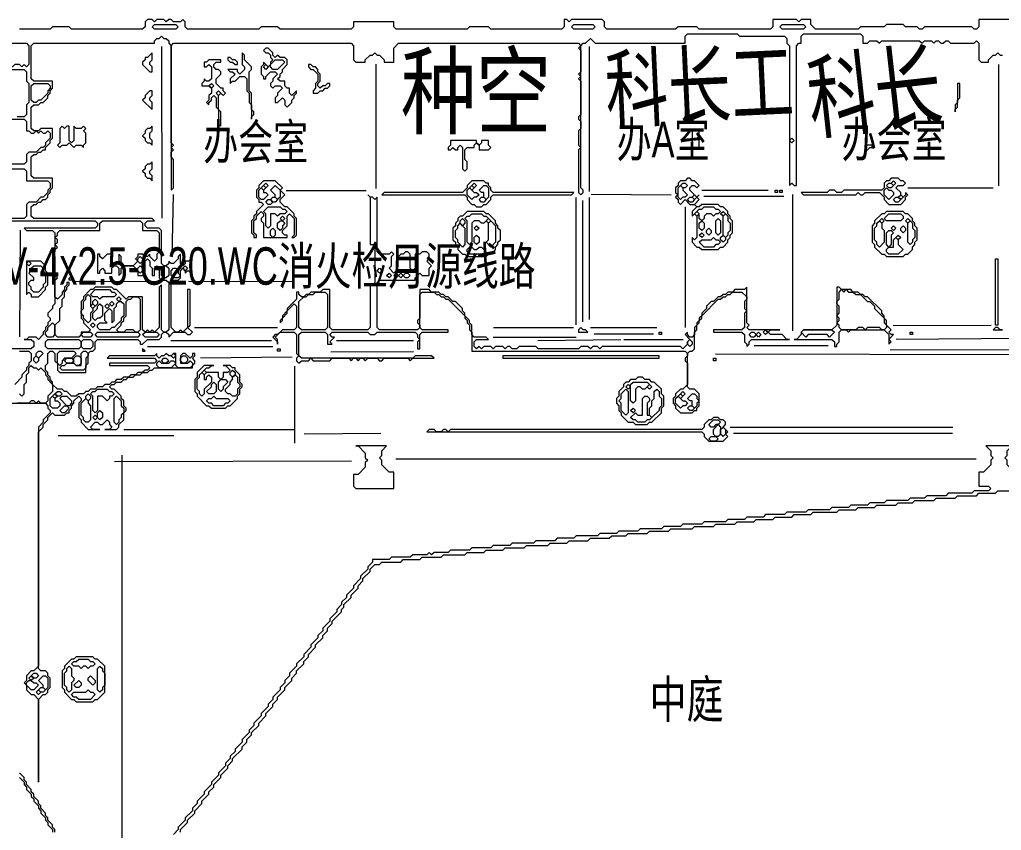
# Model space of a CAD drawing. Extents: x 10 to 1972, y 10 to 1370.
# Drawn here: x 678.1 to 1092.5, y 676.7 to 1019 of the extents above; entities that cross this region are included whole.
import ezdxf

# ---------------------------------------------------------------- set-up
doc = ezdxf.new("R2010")
doc.units = 0
for name, color, linetype, lineweight in [('OCR_TEXT', 6, 'Continuous', 0), ('TRACE_CURVE', 6, 'Continuous', 0), ('TRACE_STRAIGHT', 5, 'Continuous', 0), ('TRACE_TEXT_SYMBOL', 6, 'Continuous', 0)]:
    doc.layers.add(name, color=color, linetype=linetype, lineweight=lineweight)
doc.styles.add('wqy-unicode', font='wqy-unicode.lff')

msp = doc.modelspace()

# ---------------------------------------------------------------- linework, layer by layer
at = {"layer": 'TRACE_CURVE', "color": 6}
for points in [[(1051, 1017), (1044, 1017), (1043, 1016), (1033, 1016), (1032, 1015), (1014, 1015), (1012, 1017), (1012, 1019), (1008, 1019), (1007, 1018), (1006, 1019), (996, 1019), (996, 1016), (995, 1015), (965, 1015), (964, 1016), (956, 1016), (955, 1015), (926, 1015), (925, 1016), (925, 1018), (924, 1019), (911, 1019), (910, 1018), (909, 1019), (908, 1019), (908, 1016), (907, 1015), (877, 1015), (876, 1016), (868, 1016), (867, 1015), (837, 1015), (836, 1016), (836, 1018), (819, 1018), (819, 1016), (818, 1015), (788, 1015), (787, 1016), (780, 1016), (779, 1015), (749, 1015), (748, 1016), (748, 1018), (747, 1019), (746, 1018), (743, 1018), (742, 1019), (741, 1019), (740, 1018), (739, 1019), (736, 1019), (735, 1018), (734, 1019), (732, 1019), (731, 1018), (731, 1016), (730, 1015), (700, 1015), (699, 1016), (692, 1016), (691, 1015), (678, 1015)], [(1100, 1019), (1083, 1019), (1083, 1016), (1082, 1015), (1081, 1015), (1080, 1016), (1060, 1016), (1059, 1015), (1058, 1015), (1057, 1016), (1052, 1016), (1051, 1017)], [(734, 935), (684, 935), (683, 936), (683, 940), (684, 941), (685, 941), (686, 942), (687, 942), (688, 943), (689, 943), (690, 944), (690, 945), (691, 946), (691, 947), (692, 948), (692, 952), (684, 952), (683, 953), (683, 961), (684, 962), (685, 962), (686, 963), (687, 963), (688, 964), (689, 964), (689, 965), (691, 967), (691, 968), (692, 969), (692, 973), (687, 973), (686, 972), (684, 972), (683, 973), (683, 982), (684, 983), (686, 983), (687, 984), (688, 984), (690, 986), (690, 987), (691, 988), (691, 989), (692, 990), (692, 993), (684, 993), (683, 994), (683, 1008), (684, 1009), (735, 1009), (735, 1010), (736, 1011), (737, 1011), (738, 1012), (739, 1011), (740, 1011), (741, 1010), (741, 1009), (742, 1008), (742, 947), (743, 948), (743, 960), (742, 961), (742, 963)], [(742, 963), (743, 964), (742, 965), (743, 966), (742, 967), (742, 1008), (743, 1009), (818, 1009), (819, 1008), (819, 1002), (820, 1001), (824, 1001), (824, 1002), (826, 1004), (827, 1004), (828, 1005), (829, 1004), (830, 1004), (832, 1002), (832, 1001), (836, 1001), (836, 1007), (838, 1009), (914, 1009), (915, 1008), (914, 1007), (915, 1006), (915, 997), (914, 996), (915, 995), (914, 994), (915, 993), (915, 979), (914, 978), (914, 977), (915, 976), (915, 973), (914, 972), (914, 966), (915, 965), (914, 964), (914, 946), (915, 945), (916, 946), (916, 947), (915, 948), (915, 1008), (916, 1009), (917, 1009), (919, 1011), (921, 1009), (959, 1009), (959, 1012), (960, 1013), (981, 1013), (982, 1012), (1001, 1012), (1002, 1011), (1002, 1009), (1003, 1008), (1003, 949), (1004, 950), (1005, 949), (1006, 949)], [(1006, 949), (1006, 1008), (1007, 1009), (1008, 1009), (1008, 1012), (1009, 1013), (1033, 1013), (1034, 1012), (1034, 1009), (1036, 1009), (1037, 1010), (1040, 1010), (1041, 1009), (1042, 1010), (1058, 1010), (1059, 1009), (1060, 1010), (1063, 1010), (1064, 1009), (1065, 1010), (1066, 1010), (1067, 1009), (1068, 1009), (1069, 1010), (1070, 1010), (1071, 1009), (1081, 1009), (1082, 1010), (1083, 1009), (1083, 1002), (1084, 1001), (1087, 1001), (1087, 1002), (1089, 1004), (1090, 1004), (1091, 1005), (1092, 1004), (1093, 1004)], [(656, 998), (680, 998), (681, 997), (681, 993), (682, 992), (682, 984), (681, 983), (681, 979), (680, 978), (677, 978)], [(656, 977), (680, 977), (681, 976), (681, 972), (682, 972), (683, 971), (684, 971), (685, 972), (686, 971), (687, 972), (688, 971), (689, 971), (690, 972), (691, 971), (691, 969), (689, 967), (689, 966), (688, 965), (687, 965)], [(687, 965), (685, 963), (682, 963), (681, 962), (681, 959), (680, 958), (657, 958)], [(656, 956), (680, 956), (681, 955), (681, 951), (690, 951), (691, 950), (691, 948), (690, 947), (690, 946), (688, 944), (687, 944), (685, 942), (682, 942), (681, 941), (681, 936), (680, 935), (656, 935)], [(825, 945), (826, 944), (826, 924), (827, 924), (828, 923), (828, 908), (827, 907), (826, 907), (826, 889), (825, 888), (810, 888), (809, 889), (809, 905), (806, 905), (805, 904), (801, 904), (800, 903), (799, 903), (798, 902), (797, 902), (796, 903), (796, 904), (795, 904), (795, 901), (791, 897), (791, 896), (789, 894), (789, 893), (788, 892), (788, 891), (789, 892), (789, 893), (791, 895), (791, 896), (794, 899), (795, 898), (795, 889), (794, 888), (789, 888), (787, 886), (786, 886), (785, 885), (787, 883), (787, 882), (787, 884), (786, 885), (788, 887), (794, 887), (795, 886), (795, 878), (796, 877), (795, 876), (795, 875), (796, 874), (797, 875), (800, 875), (801, 876), (802, 875), (809, 875), (810, 876), (817, 876), (818, 875), (819, 876), (820, 876)], [(836, 912), (834, 914), (835, 915), (835, 919), (836, 920), (835, 921), (834, 920), (830, 920), (829, 921), (829, 944), (828, 943), (827, 944), (826, 944), (825, 945)], [(654, 934), (710, 934), (711, 933), (711, 932), (710, 931), (680, 931), (681, 930), (692, 930), (693, 929), (693, 921), (692, 920), (693, 919), (693, 899), (692, 898), (692, 897), (690, 895), (690, 894), (691, 893), (691, 892), (690, 891), (690, 890), (689, 889), (689, 888), (688, 887), (688, 886), (686, 884), (685, 885), (682, 885), (681, 884), (680, 884), (683, 884), (684, 883), (684, 881), (683, 880), (671, 880)], [(693, 922), (694, 923), (693, 924), (694, 925), (694, 926), (693, 927), (694, 928), (694, 929), (695, 930), (712, 930), (712, 933)], [(709, 879), (710, 880), (710, 883), (711, 884), (728, 884), (729, 883), (729, 882), (730, 882), (732, 884), (737, 884), (738, 885), (738, 886), (739, 887), (740, 887), (741, 886), (741, 885), (743, 887), (748, 887), (749, 886), (750, 886), (751, 887), (749, 889), (750, 890), (750, 905), (749, 905), (749, 889), (747, 887), (746, 888), (745, 887), (744, 887), (742, 889), (742, 908), (743, 909), (745, 909), (746, 910), (746, 913), (747, 914), (748, 913), (748, 912), (749, 913), (750, 913), (750, 917), (748, 917), (748, 916), (747, 915), (746, 916), (746, 920), (745, 919), (745, 918), (743, 916), (742, 916), (741, 917), (741, 916), (740, 915), (739, 915), (738, 916), (738, 930), (737, 931), (732, 931), (731, 932), (731, 933), (732, 934), (735, 934), (734, 935)], [(712, 933), (713, 934), (729, 934), (730, 933), (730, 930), (736, 930), (737, 929), (737, 921), (736, 920), (736, 918), (735, 917), (733, 919), (733, 920), (732, 919), (731, 919), (730, 920), (728, 920), (728, 919), (727, 918), (728, 917), (726, 915), (722, 915), (721, 916), (721, 919), (720, 920), (720, 917), (719, 916), (718, 916), (717, 917), (717, 920), (715, 920), (713, 918), (712, 919), (712, 920), (711, 920), (711, 912), (712, 912), (712, 913), (713, 914), (714, 913), (714, 912), (717, 912), (717, 914), (718, 915), (719, 915), (720, 914), (720, 911), (721, 912), (721, 914), (722, 915), (726, 915), (728, 913), (728, 911), (730, 911), (731, 912), (731, 917), (732, 918), (733, 917), (733, 915), (734, 914), (734, 911), (735, 911), (735, 914), (736, 915)], [(736, 915), (737, 914), (737, 910), (738, 909), (740, 909), (741, 908), (741, 888), (740, 887), (739, 887), (738, 888), (738, 907), (737, 906), (737, 889), (735, 887), (734, 888), (733, 887), (732, 888), (731, 887), (730, 888), (730, 902), (724, 902), (723, 901), (719, 905), (718, 905), (717, 906), (710, 906), (709, 905), (708, 905), (705, 902), (705, 901), (704, 900), (704, 893), (705, 892), (705, 891), (708, 888), (707, 887), (704, 887), (704, 886), (703, 885), (694, 885), (693, 886), (693, 890), (695, 892), (695, 897), (696, 898), (696, 901), (697, 902), (697, 904), (698, 905), (698, 906), (699, 907), (699, 908), (698, 908), (698, 907), (697, 906), (697, 905), (696, 904), (696, 903), (694, 901), (693, 902), (693, 909), (694, 910), (693, 911), (693, 922)], [(873, 880), (872, 881), (871, 880), (870, 881), (870, 883), (871, 884), (876, 884), (875, 885), (870, 885), (869, 886), (869, 890), (868, 891), (868, 892), (866, 894), (866, 895), (865, 896), (865, 897), (862, 900), (861, 900), (859, 902), (858, 902), (857, 903), (856, 903), (855, 904), (852, 904), (851, 905), (847, 905), (847, 893), (846, 892), (846, 891), (847, 890), (847, 889), (846, 888), (830, 888), (829, 889), (829, 908), (830, 909), (845, 909), (845, 910), (847, 912), (848, 911), (851, 911), (851, 914), (852, 915), (850, 917), (851, 918), (851, 920), (850, 921), (848, 921), (847, 920), (845, 920), (845, 914), (844, 913), (843, 914), (843, 920), (842, 921), (841, 921), (840, 920), (839, 920), (838, 919), (838, 918), (837, 917), (837, 913), (836, 912)], [(820, 876), (821, 875), (822, 876), (823, 876), (824, 875), (825, 876), (829, 876), (830, 875), (831, 875), (832, 876), (842, 876), (843, 875), (844, 876), (853, 876), (852, 877), (845, 877), (844, 876), (797, 876), (796, 877), (796, 886), (797, 887), (807, 887), (808, 886), (808, 882), (810, 882), (809, 883), (811, 885), (810, 885), (809, 886), (810, 887), (825, 887), (826, 886), (828, 886), (829, 887), (845, 887), (846, 886), (846, 885), (847, 884), (846, 883), (846, 880), (847, 880), (847, 886), (848, 887), (859, 887), (859, 888), (848, 888), (847, 889), (847, 903), (848, 904), (853, 904), (854, 903), (855, 903), (856, 902), (857, 902), (858, 901), (859, 901), (866, 894), (866, 893), (867, 892), (867, 891), (868, 890), (868, 888), (869, 887), (869, 879)], [(869, 879), (959, 879), (960, 878), (960, 877), (959, 876), (959, 875), (960, 874), (960, 865), (958, 863), (957, 863), (955, 861), (955, 860), (954, 859), (954, 857), (955, 856), (955, 855), (957, 853), (962, 853), (963, 854), (964, 854), (964, 855), (965, 856), (965, 861), (963, 863), (961, 863), (960, 864), (960, 878), (961, 879), (962, 879), (963, 880), (963, 887), (964, 888), (964, 890), (965, 891), (965, 892), (966, 893), (966, 894), (973, 901), (974, 901), (975, 902), (976, 902), (977, 903), (978, 903), (979, 904), (983, 904), (985, 902), (985, 901), (984, 900), (984, 897), (985, 896), (984, 895), (984, 889), (983, 888), (971, 888), (971, 887), (983, 887), (984, 886), (984, 883), (985, 882), (985, 881), (986, 882), (986, 883), (987, 884), (1003, 884)], [(1003, 884), (1002, 884), (1000, 886), (995, 886), (994, 887), (995, 888), (999, 888), (986, 888), (985, 889), (986, 890), (985, 891), (985, 906), (984, 905), (980, 905), (979, 904), (977, 904), (976, 903), (975, 903), (974, 902), (973, 902), (971, 900), (970, 900), (968, 898), (968, 897), (966, 895), (966, 894), (965, 893), (965, 892), (964, 891), (964, 890), (963, 889), (963, 886), (962, 885), (961, 885), (960, 886), (960, 887), (959, 886), (961, 884), (960, 883), (960, 882), (958, 880), (957, 881), (924, 881), (923, 880), (922, 881), (920, 881), (919, 880), (918, 881), (915, 881), (914, 880), (897, 880), (896, 881), (889, 881), (888, 880), (886, 880), (885, 881), (884, 881), (883, 880), (882, 881), (879, 881), (878, 880), (877, 881), (874, 881), (873, 880)], [(678, 879), (682, 879), (683, 878), (683, 875), (682, 874), (682, 873), (681, 872), (681, 871), (679, 869), (679, 868), (676, 865)], [(737, 876), (736, 877), (736, 878), (735, 877), (716, 877), (715, 876), (735, 876), (736, 875), (735, 874), (716, 874), (716, 873), (732, 873), (733, 872), (732, 871), (731, 871), (730, 870), (728, 870), (727, 869), (725, 869), (724, 868), (722, 868), (721, 867), (719, 867), (718, 866), (717, 866), (716, 865), (714, 865), (713, 864), (711, 864), (710, 863), (708, 863), (707, 862), (706, 862), (705, 861), (703, 861), (702, 860), (700, 860), (698, 862), (697, 862), (696, 863), (694, 863), (692, 865), (692, 866), (691, 867), (691, 868), (690, 869), (690, 870), (689, 871), (689, 873), (690, 874), (690, 878), (691, 879), (692, 879), (693, 878), (693, 875), (694, 874), (694, 871), (695, 870), (706, 870), (706, 873), (707, 874), (707, 878), (708, 879), (709, 879)], [(715, 850), (716, 849), (716, 848), (717, 847), (716, 846), (714, 846), (719, 846), (720, 847), (720, 848), (722, 850), (722, 853), (723, 854), (723, 855), (722, 856), (722, 858), (721, 859), (721, 860), (718, 863), (717, 863), (716, 864), (717, 865), (718, 865), (719, 866), (721, 866), (722, 867), (723, 867), (724, 868), (726, 868), (727, 869), (729, 869), (730, 870), (732, 870), (733, 871), (734, 871), (735, 872), (751, 872), (751, 873), (752, 874), (752, 875), (751, 876), (752, 877), (752, 878), (751, 878), (751, 877), (750, 876), (748, 878), (747, 878), (746, 877), (746, 874), (749, 874), (750, 875), (751, 874), (751, 873), (750, 872), (745, 872), (744, 873), (744, 878), (743, 878), (742, 877), (741, 877), (740, 878), (739, 877), (738, 877), (737, 876)], [(678, 861), (679, 860), (680, 861), (680, 865), (681, 866), (681, 869), (682, 870), (682, 872), (683, 873), (684, 872), (685, 872), (686, 871), (687, 872), (689, 870), (689, 869), (690, 868), (690, 867), (692, 865), (692, 862), (690, 860), (690, 858), (689, 857), (687, 857), (686, 858), (685, 857), (684, 858), (683, 858), (682, 857), (677, 857)], [(658, 857), (689, 857), (690, 856), (690, 855), (691, 854), (691, 853), (688, 850), (688, 849), (686, 847), (686, 746), (684, 744), (683, 744), (681, 742), (681, 740), (680, 739), (681, 738), (681, 736), (683, 734), (684, 734), (686, 732), (686, 697), (686, 732), (688, 734), (689, 734), (690, 735), (690, 736), (691, 737), (691, 741), (690, 742), (690, 743), (689, 744), (687, 744), (686, 745), (686, 845), (688, 847), (688, 848), (690, 850), (690, 851), (692, 853), (693, 852), (697, 852), (698, 853), (699, 853), (699, 854), (700, 855), (700, 856), (701, 857), (701, 858), (703, 860), (704, 859), (704, 858), (703, 857), (703, 851), (704, 850), (704, 849), (707, 846), (712, 846), (709, 846), (708, 847), (710, 849), (711, 849), (712, 848), (713, 848), (715, 850)], [(1086, 839), (1088, 837), (1088, 835), (1089, 834), (1088, 833), (1088, 831), (1085, 828), (1083, 828), (1083, 822), (1087, 822), (1088, 821), (1087, 820), (1081, 820), (1080, 819), (1070, 819), (1069, 818), (1061, 818), (1060, 817), (1054, 817), (1053, 816), (1044, 816), (1043, 815), (1037, 815), (1036, 814), (1029, 814), (1028, 813), (1021, 813), (1020, 812), (1011, 812), (1010, 811), (1002, 811), (1001, 810), (993, 810), (992, 809), (985, 809), (984, 808), (977, 808), (976, 807), (967, 807), (966, 806), (958, 806), (957, 805), (950, 805), (949, 804), (940, 804), (939, 803), (931, 803), (930, 802), (923, 802), (922, 801), (913, 801), (912, 800), (905, 800), (904, 799), (896, 799), (895, 798), (886, 798), (885, 797), (878, 797), (877, 796), (869, 796), (868, 795), (860, 795), (859, 794)], [(1100, 824), (1099, 825), (1099, 828), (1098, 828), (1095, 831), (1095, 833), (1094, 834), (1095, 835), (1095, 837), (1097, 839), (1086, 839)], [(943, 802), (944, 803), (952, 803), (953, 804), (962, 804), (963, 805), (971, 805), (972, 806), (980, 806), (981, 807), (988, 807), (989, 808), (996, 808), (997, 809), (1004, 809), (1005, 810), (1012, 810), (1013, 811), (1023, 811), (1024, 812), (1031, 812), (1032, 813), (1039, 813), (1040, 814), (1048, 814), (1049, 815), (1055, 815), (1056, 816), (1064, 816), (1065, 817), (1073, 817), (1074, 818), (1082, 818), (1083, 819), (1090, 819), (1091, 820), (1099, 820)], [(782, 725), (782, 726), (785, 729), (785, 730), (787, 732), (787, 733), (790, 736), (790, 737), (793, 740), (793, 741), (795, 743), (795, 744), (798, 747), (798, 748), (800, 750), (800, 751), (803, 754), (803, 755), (806, 758), (806, 759), (808, 761), (808, 762), (810, 764), (810, 765), (814, 769), (814, 770), (815, 771), (815, 772), (818, 775), (818, 776), (821, 779), (821, 780), (823, 782), (823, 783), (826, 786), (826, 787), (828, 789), (830, 789), (831, 790), (839, 790), (840, 791), (847, 791), (848, 792), (856, 792), (857, 793), (866, 793), (867, 794), (874, 794), (875, 795), (882, 795), (883, 796), (891, 796), (892, 797), (901, 797), (902, 798), (909, 798), (910, 799), (918, 799), (919, 800), (927, 800), (928, 801), (934, 801), (935, 802), (943, 802)], [(859, 794), (853, 794), (852, 793), (851, 794), (850, 793), (844, 793), (843, 792), (835, 792), (834, 791), (827, 791), (827, 790), (825, 788), (825, 787), (822, 784), (822, 783), (819, 780), (819, 779), (816, 776), (816, 775), (814, 773), (814, 772), (812, 770), (812, 769), (809, 766), (809, 765), (806, 762), (806, 761), (804, 759), (804, 758), (801, 755), (801, 754), (798, 751), (798, 750), (795, 747), (795, 746), (792, 743), (792, 742), (790, 740), (790, 739), (788, 737), (788, 736), (785, 733), (785, 732), (783, 730), (783, 729), (780, 726), (780, 725), (777, 722), (777, 721), (775, 719), (775, 718), (772, 715), (772, 714), (769, 711), (769, 710), (767, 708), (767, 707), (765, 705), (765, 704), (762, 701), (762, 700), (759, 697), (759, 696), (756, 693)], [(746, 676), (746, 677), (749, 680), (749, 681), (752, 684), (752, 685), (755, 688), (755, 689), (758, 692), (758, 693), (760, 695), (760, 696), (763, 699), (763, 700), (766, 703), (766, 704), (768, 706), (768, 707), (772, 711), (772, 712), (774, 714), (774, 715), (776, 717), (776, 718), (779, 721), (779, 722), (782, 725)], [(693, 677), (692, 678), (692, 679), (690, 681), (690, 682), (689, 683), (689, 684), (687, 686), (687, 687), (686, 688), (686, 689), (684, 691), (684, 692), (683, 693), (683, 694), (681, 696), (681, 697), (680, 698), (680, 699), (678, 701)], [(678, 699), (680, 697), (680, 696), (681, 695), (681, 694), (683, 692), (683, 691), (684, 690), (684, 689), (686, 687), (686, 686)], [(756, 693), (756, 692), (753, 689), (753, 688), (751, 686), (751, 685), (748, 682), (748, 681), (745, 678), (745, 677), (743, 675)], [(686, 686), (687, 685), (687, 684), (689, 682), (689, 681), (690, 680), (690, 679), (692, 677), (692, 676)], [(693, 676), (693, 677)]]:
    msp.add_lwpolyline(points, dxfattribs=at)
for points in [[(734, 1016), (735, 1017), (744, 1017), (745, 1016), (744, 1015), (735, 1015)], [(911, 1016), (912, 1017), (920, 1017), (921, 1016), (920, 1015), (912, 1015)], [(999, 1016), (1000, 1017), (1009, 1017), (1010, 1016), (1009, 1015), (1000, 1015)], [(660, 1008), (661, 1009), (662, 1009), (663, 1008), (664, 1008), (665, 1009), (670, 1009), (671, 1008), (672, 1009), (681, 1009), (682, 1008), (682, 1000), (681, 999), (680, 1000), (679, 999), (678, 1000), (676, 1000), (675, 999), (661, 999), (660, 1000)], [(683, 991), (684, 992), (690, 992), (691, 991), (691, 990), (690, 989), (690, 988), (687, 985), (686, 985), (685, 984), (684, 984), (683, 985)], [(1003, 968), (1004, 969), (1005, 968), (1004, 967)], [(728, 918), (729, 919), (730, 918), (730, 917), (729, 916), (728, 917)], [(728, 914), (729, 915), (730, 914), (730, 913), (729, 912), (728, 913)], [(738, 914), (739, 915), (740, 915), (741, 914), (741, 911), (740, 910), (739, 910), (738, 911)], [(742, 913), (743, 914), (744, 914), (745, 913), (745, 912), (746, 911), (745, 910), (743, 910), (742, 911)], [(747, 914), (748, 915), (749, 914), (748, 913)], [(829, 913), (830, 914), (831, 913), (830, 912)], [(833, 911), (834, 912), (835, 911), (834, 910)], [(836, 911), (837, 912), (838, 911), (837, 910)], [(838, 911), (839, 912), (840, 911), (839, 910)], [(840, 911), (841, 912), (842, 912), (843, 911), (842, 910), (841, 910)], [(710, 905), (716, 905), (717, 904), (718, 904), (719, 903), (718, 902), (713, 902), (712, 901), (711, 902), (709, 902), (708, 903)], [(802, 903), (803, 904), (807, 904), (808, 903), (808, 889), (807, 888), (797, 888), (796, 889), (796, 900), (798, 902), (799, 902), (800, 903)], [(706, 902), (707, 903), (708, 902), (708, 898), (709, 897), (709, 896), (708, 895), (708, 892), (707, 891), (705, 893), (705, 894), (704, 895), (704, 896), (705, 897), (705, 900), (706, 901)], [(709, 900), (710, 901), (711, 900), (711, 899), (710, 898), (709, 899)], [(719, 899), (720, 900), (721, 900), (722, 899), (722, 894), (721, 893), (721, 892), (718, 889), (717, 889), (716, 888), (712, 888), (711, 889), (711, 890), (712, 891), (715, 891), (714, 892), (714, 895), (716, 897), (717, 896), (717, 891), (718, 892), (718, 897), (719, 898)], [(716, 899), (717, 900), (718, 899), (717, 898)], [(725, 901), (726, 902), (728, 902), (729, 901), (729, 888), (728, 887), (727, 887), (726, 888), (723, 888), (722, 887), (720, 887), (719, 888), (721, 890), (721, 891), (722, 892), (722, 893), (723, 894), (723, 900), (724, 901)], [(719, 901), (720, 902), (721, 901), (720, 900)], [(708, 898), (709, 899), (710, 898), (709, 897)], [(711, 898), (712, 899), (713, 898), (713, 894), (712, 893), (711, 893), (710, 892), (709, 893), (709, 895), (711, 897)], [(714, 898), (715, 899), (716, 898), (715, 897)], [(692, 891), (693, 890), (693, 886), (692, 885), (690, 885), (689, 886), (689, 887), (690, 888), (690, 889)], [(704, 886), (705, 887), (708, 887), (709, 886), (708, 885), (705, 885)], [(708, 890), (709, 891), (710, 890), (709, 889)], [(710, 886), (711, 887), (728, 887), (729, 886), (728, 885), (711, 885)], [(730, 886), (731, 887), (736, 887), (737, 886), (736, 885), (731, 885)], [(986, 886), (987, 887), (988, 887), (989, 886), (988, 885), (987, 885)], [(989, 886), (990, 887), (991, 886), (990, 885)], [(992, 887), (993, 888), (994, 887), (993, 886)], [(689, 883), (690, 884), (703, 884), (704, 883), (704, 881), (703, 880), (690, 880), (689, 881)], [(704, 883), (705, 884), (708, 884), (709, 883), (709, 881), (708, 880), (705, 880), (704, 881)], [(960, 883), (961, 884), (962, 883), (962, 882), (961, 881), (960, 882)], [(685, 878), (686, 879), (687, 879), (688, 878), (686, 876), (685, 877)], [(694, 878), (695, 879), (701, 879), (702, 878), (700, 876), (697, 876), (696, 875), (696, 874), (695, 873), (694, 874)], [(704, 878), (705, 879), (706, 879), (707, 878), (707, 877), (706, 876), (706, 872), (705, 871), (696, 871), (695, 872), (696, 873), (697, 873), (698, 874), (701, 874), (702, 873), (704, 873)], [(684, 876), (685, 877), (686, 876), (686, 875), (685, 874), (684, 875)], [(697, 875), (698, 876), (700, 876), (701, 875), (700, 874), (698, 874)], [(701, 876), (702, 877), (703, 877), (704, 876), (704, 874), (703, 873), (702, 873), (701, 874)], [(736, 874), (737, 875), (738, 874), (741, 874), (742, 875), (743, 875), (744, 874), (742, 872), (737, 872), (736, 873)], [(738, 875), (739, 876), (740, 876), (741, 875), (740, 874), (739, 874)], [(742, 877), (743, 878), (744, 877), (743, 876)], [(746, 876), (747, 877), (748, 877), (749, 876), (749, 875), (748, 874), (747, 874), (746, 875)], [(710, 862), (711, 863), (715, 863), (716, 862), (717, 862), (718, 861), (717, 860), (716, 860), (716, 859), (715, 858), (713, 860), (711, 860), (711, 854), (710, 853), (709, 854), (709, 860), (708, 861), (709, 862)], [(691, 859), (692, 860), (693, 859), (693, 858), (694, 858), (695, 857), (695, 856), (694, 855), (692, 855), (691, 856)], [(692, 860), (693, 861), (694, 860), (693, 859)], [(693, 861), (694, 862), (695, 862), (696, 861), (695, 860), (694, 860)], [(695, 859), (696, 860), (698, 860), (700, 858), (700, 857), (699, 856), (698, 856)], [(706, 859), (707, 858), (707, 857), (708, 856), (708, 850), (707, 849), (706, 849), (705, 850), (705, 851), (704, 852), (704, 857)], [(706, 860), (707, 861), (708, 860), (708, 859), (707, 858), (706, 859)], [(718, 859), (719, 860), (721, 858), (721, 856), (722, 855), (722, 853), (721, 852), (721, 851), (720, 850), (720, 849), (719, 848), (718, 849)], [(955, 859), (956, 860), (958, 858), (959, 858), (960, 857), (959, 856), (958, 856), (957, 855), (955, 857)], [(956, 860), (957, 861), (958, 860), (957, 859)], [(957, 861), (958, 862), (959, 861), (958, 860)], [(962, 861), (963, 861), (964, 860), (964, 859), (965, 858), (964, 857), (964, 856), (963, 855), (962, 856), (962, 858), (961, 858), (960, 859)], [(697, 856), (698, 856), (699, 855), (697, 853), (696, 853), (695, 854)], [(711, 853), (712, 854), (713, 853), (713, 851), (712, 850), (711, 851)], [(960, 855), (961, 856), (962, 856), (963, 855), (962, 854), (961, 854)], [(709, 851), (710, 852), (711, 851), (710, 850)], [(682, 741), (683, 742), (684, 741), (683, 740)], [(683, 742), (684, 743), (685, 743), (686, 742), (685, 741), (684, 741)], [(688, 742), (689, 742), (690, 741), (690, 737), (689, 736), (688, 737), (688, 738), (686, 740)], [(681, 739), (682, 740), (683, 740), (684, 739), (685, 739), (686, 738), (684, 736), (683, 736), (681, 738)], [(685, 735), (686, 736), (687, 735), (686, 734)], [(686, 736), (687, 737), (688, 737), (689, 736), (688, 735), (687, 735)]]:
    msp.add_lwpolyline(points, close=True, dxfattribs=at)
at = {"layer": 'TRACE_STRAIGHT', "color": 5}
for p, q in [((737.94, 1007.62), (738.07, 935.12)), ((918.57, 946.37), (918.6, 1007.62)), ((828.43, 1000.13), (828.45, 947.63)), ((1091.3, 1000.12), (1091.3, 948.87)), ((742.47, 918.86), (742.99, 945.15)), ((790.62, 946.84), (824.38, 946.84)), ((919.38, 945.3), (953.12, 945.03)), ((966, 947), (994, 947)), ((1004.45, 887.63), (1004.48, 945.13)), ((1053, 948), (1089, 948)), ((912.95, 890.12), (912.96, 943.88)), ((915.62, 942.62), (915.62, 891.38)), ((918.57, 892.37), (918.59, 943.87)), ((966.87, 944.45), (1000.63, 944.4)), ((959, 940), (959, 889)), ((678.22, 885.12), (678.38, 930.13)), ((700.62, 908.6), (735.62, 908.46)), ((749.37, 908.6), (793.12, 908.42)), ((751.87, 889), (786.87, 889.07)), ((878.12, 889.08), (911.88, 889.02)), ((919, 889), (947, 889)), ((1046.87, 889.87), (1088.13, 889.95)), ((741.87, 883.46), (784.38, 883.46)), ((811.88, 883.47), (844.38, 883.5)), ((878, 885), (913, 885)), ((896.88, 883.46), (931.87, 883.95)), ((920.62, 886.38), (945.62, 886.38)), ((933.12, 883.88), (958.12, 883.88)), ((1048.12, 884.15), (1118.13, 884.53)), ((732, 881), (785, 881)), ((809.38, 878.79), (844.38, 878.89)), ((988.12, 881.38), (1019.38, 881.38)), ((1045.62, 879.74), (1136.88, 879.47)), ((754.38, 876.22), (793.12, 876.69)), ((971.87, 877.84), (1123.12, 877.6)), ((794.04, 872.63), (794.07, 840.13)), ((722, 846), (794, 846)), ((978, 847), (1072, 847)), ((694.37, 843.43), (743.13, 843.41)), ((798.12, 844.16), (830.62, 844.39)), ((979.37, 844.34), (1071.88, 844.34)), ((721.29, 641.37), (721.33, 835.12)), ((836.87, 833.61), (1081.87, 833.62)), ((718.14, 832.49), (818.13, 832.74))]:
    msp.add_line(p, q, dxfattribs=at)
at = {"layer": 'TRACE_TEXT_SYMBOL', "color": 6}
for points in [[(734, 1005), (732, 1003), (731, 1003), (731, 1002), (730, 1001), (730, 1000), (733, 997), (734, 997), (734, 999), (733, 1000), (733, 1001), (734, 1002)], [(772, 1005), (772, 1000), (773, 999), (773, 998), (771, 996), (770, 997), (770, 998), (766, 998), (767, 997), (768, 997), (769, 996), (767, 994), (767, 992), (768, 993), (769, 993), (771, 995), (773, 995), (774, 994), (774, 989), (775, 988), (775, 984), (776, 983), (776, 977), (776, 978), (777, 979), (777, 980), (776, 981), (776, 988), (775, 989), (775, 997), (776, 998), (776, 999), (773, 1002), (773, 1004)], [(766, 1003), (766, 1002), (767, 1001), (768, 1001), (769, 1000), (770, 1000), (770, 1001), (769, 1002), (768, 1002), (767, 1003)], [(758, 1002), (757, 1001), (756, 1001), (756, 999), (757, 999), (758, 1000), (759, 999), (759, 994), (758, 993), (757, 993), (756, 994), (756, 993), (755, 992), (755, 991), (758, 991), (759, 990), (759, 988), (758, 987), (758, 985), (757, 984), (758, 983), (758, 984), (759, 985), (759, 986), (760, 987), (761, 986), (761, 982), (762, 981), (762, 975), (763, 974), (763, 980), (762, 981), (762, 987), (763, 988), (764, 987), (765, 988), (764, 989), (764, 990), (763, 990), (761, 992), (761, 994), (763, 996), (763, 997), (762, 998), (761, 998), (760, 999), (760, 1000), (761, 1001), (763, 1001), (763, 1002)], [(781, 999), (782, 1000), (783, 999), (782, 998)], [(786, 1002), (789, 1002), (790, 1001), (787, 998), (785, 998), (784, 999), (784, 1000)], [(800, 1000), (800, 999), (801, 998), (802, 998), (804, 996), (804, 993), (803, 992), (803, 990), (802, 989), (802, 988), (804, 988), (805, 989), (806, 989), (807, 990), (808, 990), (809, 991), (809, 992), (808, 992), (807, 991), (806, 991), (805, 990), (804, 991), (804, 992), (805, 993), (805, 996), (804, 997), (804, 998), (803, 999), (802, 999), (801, 1000)], [(758, 991), (759, 992), (760, 991), (759, 990)], [(1074, 992), (1074, 984), (1073, 983), (1073, 980), (1073, 981), (1074, 982), (1074, 985), (1075, 986), (1075, 992)], [(733, 989), (731, 987), (731, 986), (730, 985), (734, 981), (734, 984), (733, 985), (733, 986), (734, 987), (734, 989)], [(761, 988), (762, 989), (763, 988), (762, 987)], [(696, 974), (695, 973), (695, 967), (694, 966), (695, 965), (696, 966), (698, 966), (699, 967), (701, 965), (702, 966), (704, 966), (705, 965), (705, 966), (706, 967), (706, 971), (705, 972), (706, 973), (705, 974), (704, 973), (702, 973), (701, 974), (701, 968), (700, 967), (699, 968), (699, 974), (698, 974), (697, 973)], [(734, 974), (733, 973), (732, 973), (731, 972), (731, 971), (730, 970), (731, 969), (731, 968), (732, 967), (733, 967), (734, 966), (734, 968), (733, 969), (733, 971), (734, 972)], [(962, 972), (962, 964), (963, 965), (965, 965), (965, 968), (964, 969), (965, 970), (965, 972)], [(860, 968), (860, 966), (859, 965), (859, 964), (860, 964), (861, 965), (862, 964), (863, 964), (863, 965), (864, 966), (865, 965), (865, 956), (866, 955), (867, 956), (867, 959), (866, 960), (866, 964), (867, 965), (870, 965), (870, 966), (871, 967), (872, 966), (872, 964), (876, 964), (877, 965), (876, 966), (876, 968), (873, 968), (873, 967), (872, 966), (871, 967), (871, 968)], [(1035, 966), (1035, 964), (1036, 964), (1037, 965), (1038, 965), (1038, 966)], [(734, 959), (733, 958), (732, 958), (731, 957), (731, 956), (730, 955), (731, 954), (731, 953), (732, 952), (733, 952), (734, 951), (734, 953), (733, 954), (733, 955), (734, 956)], [(781, 951), (779, 949), (779, 948), (778, 947), (778, 944), (779, 943), (779, 942), (780, 942), (781, 941), (778, 938), (778, 937), (777, 936), (777, 935), (776, 934), (776, 929), (777, 928), (777, 927), (778, 927), (778, 928), (777, 929), (777, 934), (778, 935), (778, 936), (780, 938), (781, 937), (781, 936), (780, 935), (780, 934), (781, 933), (781, 927), (791, 927), (791, 928), (790, 928), (789, 929), (789, 930), (791, 932), (791, 936), (792, 937), (794, 935), (794, 928), (793, 927), (794, 927), (795, 928), (795, 935), (794, 936), (794, 937), (791, 940), (790, 940), (788, 942), (788, 943), (790, 945), (788, 947), (789, 948), (786, 951)], [(781, 949), (782, 950), (783, 949), (782, 948)], [(869, 951), (867, 949), (867, 948), (865, 946), (832, 946), (831, 945), (866, 945), (867, 944), (867, 943), (869, 941), (870, 941), (871, 940), (873, 940), (874, 941), (875, 941), (877, 943), (877, 944), (878, 945), (911, 945), (912, 946), (878, 946), (877, 947), (877, 948), (876, 949), (876, 950), (875, 950), (874, 951)], [(869, 949), (870, 950), (871, 949), (870, 948)], [(960, 952), (959, 951), (957, 951), (956, 950), (956, 949), (955, 948), (955, 946), (956, 945), (955, 944), (956, 943), (956, 942), (957, 941), (959, 943), (961, 941), (963, 941), (964, 940), (962, 938), (962, 936), (963, 937), (964, 936), (964, 927), (963, 926), (962, 927), (962, 925), (964, 923), (965, 923), (966, 922), (973, 922), (974, 923), (975, 923), (977, 925), (977, 926), (978, 927), (978, 928), (979, 929), (979, 934), (978, 935), (978, 936), (977, 937), (977, 938), (975, 940), (974, 940), (973, 941), (966, 941), (965, 940), (964, 940), (963, 941), (965, 943), (964, 944), (965, 945), (964, 944), (961, 947), (961, 948), (962, 949), (963, 949), (964, 948), (965, 949), (963, 951), (962, 951), (961, 952)], [(957, 949), (958, 950), (959, 950), (960, 949), (959, 948), (958, 948)], [(1046, 952), (1045, 951), (1044, 951), (1043, 950), (1043, 948), (1042, 947), (1026, 947), (1025, 946), (1023, 946), (1022, 947), (1020, 947), (1019, 946), (1008, 946), (1009, 945), (1031, 945), (1032, 946), (1033, 945), (1034, 945), (1035, 946), (1041, 946), (1043, 944), (1043, 943), (1045, 941), (1050, 941), (1052, 943), (1052, 944), (1053, 945), (1052, 946), (1052, 945), (1051, 944), (1050, 945), (1050, 946), (1048, 948), (1049, 949), (1051, 949), (1052, 950), (1051, 951), (1050, 951), (1049, 952)], [(1044, 949), (1045, 950), (1046, 950), (1047, 949), (1046, 948), (1045, 948)], [(1046, 950), (1047, 951), (1048, 950), (1047, 949)], [(779, 947), (780, 948), (781, 947), (781, 946), (782, 946), (783, 945), (781, 943), (780, 943), (779, 944)], [(780, 948), (781, 949), (782, 948), (781, 947)], [(786, 949), (788, 947), (788, 944), (787, 943), (786, 944), (786, 945), (784, 947)], [(867, 947), (868, 948), (870, 946), (871, 946), (872, 945), (871, 944), (870, 944), (869, 943), (867, 945)], [(868, 948), (869, 949), (870, 948), (869, 947)], [(874, 949), (875, 949), (876, 948), (876, 944), (875, 943), (874, 944), (874, 946), (873, 946), (872, 947)], [(956, 948), (957, 949), (958, 948), (958, 947), (960, 945), (959, 944), (958, 944), (957, 943), (956, 944)], [(962, 944), (963, 945), (964, 944), (963, 943)], [(997, 947), (998, 947), (998, 946), (997, 946)], [(999, 947), (1000, 947), (1000, 946), (999, 946)], [(1043, 947), (1044, 948), (1045, 947), (1046, 947), (1047, 946), (1047, 945), (1045, 943), (1043, 945)], [(1049, 944), (1050, 945), (1051, 944), (1050, 943)], [(782, 942), (783, 943), (784, 943), (785, 942), (784, 941), (783, 941)], [(784, 943), (785, 944), (786, 944), (787, 943), (786, 942), (785, 942)], [(872, 943), (873, 944), (874, 944), (875, 943), (874, 942), (873, 942)], [(960, 943), (961, 944), (962, 944), (963, 943), (962, 942), (961, 942)], [(1047, 943), (1048, 944), (1049, 944), (1050, 943), (1049, 942), (1048, 942)], [(783, 940), (788, 940), (789, 939), (790, 939), (791, 938), (790, 937), (788, 937), (787, 936), (786, 937), (784, 937), (784, 932), (783, 931), (782, 932), (782, 937), (781, 938)], [(867, 938), (865, 936), (864, 936), (863, 935), (863, 934), (862, 933), (862, 932), (861, 931), (861, 926), (862, 925), (862, 924), (863, 923), (863, 922), (865, 920), (866, 920), (867, 919), (875, 919), (877, 921), (878, 921), (879, 922), (879, 923), (880, 924), (880, 925), (881, 926), (881, 930), (880, 931), (880, 932), (879, 933), (879, 934), (876, 937), (875, 937), (874, 938)], [(868, 936), (869, 937), (873, 937), (874, 936), (875, 936), (876, 935), (874, 933), (873, 933), (872, 934), (870, 934), (869, 933), (869, 925), (868, 924), (867, 925), (867, 934), (866, 935), (867, 936)], [(963, 937), (964, 938), (965, 937), (964, 936)], [(966, 939), (967, 940), (971, 940), (972, 939), (973, 939), (974, 938), (973, 937), (972, 937), (971, 936), (970, 937), (968, 937), (967, 936), (967, 935), (966, 934), (965, 935), (965, 937), (964, 938), (965, 939)], [(974, 937), (975, 938), (976, 937), (975, 936)], [(975, 936), (976, 937), (977, 936), (977, 934), (978, 933), (978, 930), (977, 929), (977, 928), (976, 927), (975, 928)], [(1044, 938), (1043, 937), (1042, 937), (1039, 934), (1039, 933), (1038, 932), (1038, 925), (1039, 924), (1039, 923), (1042, 920), (1043, 920), (1044, 919), (1051, 919), (1052, 920), (1053, 920), (1055, 922), (1055, 923), (1056, 924), (1056, 925), (1057, 926), (1057, 931), (1056, 932), (1056, 933), (1055, 934), (1055, 935), (1053, 937), (1052, 937), (1051, 938)], [(1045, 937), (1050, 937), (1051, 936), (1051, 935), (1050, 934), (1044, 934), (1043, 935)], [(787, 933), (788, 934), (789, 934), (790, 933), (789, 932), (789, 931), (788, 930), (787, 931)], [(788, 935), (789, 936), (790, 935), (789, 934)], [(863, 932), (864, 933), (866, 931), (866, 924), (865, 923), (863, 925), (863, 926), (862, 927), (862, 930), (863, 931)], [(864, 934), (865, 935), (866, 934), (866, 933), (865, 932), (864, 933)], [(875, 934), (876, 935), (877, 934), (876, 933)], [(876, 933), (877, 934), (879, 932), (879, 925), (877, 923), (875, 925), (876, 926)], [(965, 933), (966, 934), (967, 933), (967, 931), (966, 930), (965, 931)], [(972, 934), (973, 935), (974, 934), (974, 929), (973, 928), (972, 929)], [(1040, 933), (1041, 934), (1042, 933), (1042, 931), (1043, 930), (1043, 925), (1041, 923), (1040, 924), (1040, 925), (1039, 926), (1039, 931), (1040, 932)], [(1041, 934), (1042, 935), (1043, 934), (1042, 933)], [(1052, 934), (1053, 935), (1054, 934), (1053, 933)], [(1053, 933), (1054, 934), (1055, 933), (1055, 931), (1056, 930), (1056, 927), (1055, 926), (1055, 925), (1054, 924), (1053, 925)], [(784, 930), (785, 931), (786, 930), (786, 928), (785, 927), (784, 928)], [(870, 931), (871, 932), (872, 931), (871, 930)], [(965, 928), (966, 929), (967, 928), (966, 927)], [(968, 930), (969, 931), (970, 930), (970, 929), (969, 928), (968, 929)], [(1044, 929), (1045, 930), (1046, 930), (1047, 929), (1046, 928), (1046, 924), (1045, 923), (1044, 924)], [(1046, 931), (1047, 932), (1048, 931), (1047, 930)], [(1050, 931), (1051, 932), (1052, 931), (1052, 930), (1051, 929), (1050, 930)], [(870, 927), (871, 928), (872, 927), (872, 925), (871, 924), (870, 925)], [(970, 926), (971, 927), (972, 926), (973, 926), (974, 925), (973, 924), (972, 924), (971, 923), (967, 923), (965, 925), (966, 926)], [(974, 927), (975, 928), (976, 927), (976, 926), (975, 925), (974, 926)], [(1047, 926), (1048, 927), (1049, 926), (1049, 924), (1051, 922), (1049, 920), (1045, 920), (1044, 921), (1044, 922), (1045, 923), (1047, 923)], [(1048, 927), (1049, 928), (1050, 927), (1049, 926)], [(867, 922), (868, 923), (869, 923), (870, 922), (871, 922), (872, 923), (873, 923), (875, 921), (874, 920), (868, 920), (867, 921)], [(681, 917), (681, 903), (682, 904), (683, 903), (683, 902), (686, 902), (689, 905), (689, 906), (690, 907), (690, 912), (689, 913), (689, 915), (687, 917)], [(681, 916), (682, 917), (683, 916), (682, 915)], [(1090, 918), (1091, 918), (1091, 890), (1090, 890)], [(683, 914), (684, 915), (687, 915), (688, 914), (688, 913), (689, 912), (689, 908), (688, 907), (688, 906), (686, 904), (684, 904), (683, 905), (683, 906), (682, 907), (682, 908), (683, 909), (684, 909), (684, 910), (682, 912), (683, 913)], [(699, 910), (700, 910), (700, 909), (699, 909)], [(1023, 906), (1023, 890), (1021, 888), (1009, 888), (1008, 887), (1008, 886), (1006, 884), (1005, 884), (1021, 884), (1022, 883), (1022, 881), (1023, 881), (1023, 882), (1024, 883), (1024, 887), (1025, 888), (1027, 888), (1028, 887), (1029, 888), (1043, 888), (1045, 886), (1045, 882), (1046, 883), (1045, 884), (1047, 886), (1046, 886), (1045, 887), (1046, 888), (1044, 890), (1044, 892), (1043, 893), (1043, 894), (1042, 895), (1042, 896), (1036, 902), (1035, 902), (1034, 903), (1033, 903), (1032, 904), (1030, 904), (1029, 905), (1025, 905), (1024, 906)], [(1024, 904), (1025, 905), (1026, 904), (1027, 905), (1028, 904), (1030, 904), (1031, 903), (1033, 903), (1036, 900), (1037, 900), (1039, 898), (1039, 897), (1043, 893), (1043, 891), (1044, 890), (1044, 889), (1043, 888), (1042, 888), (1041, 889), (1036, 889), (1035, 888), (1034, 889), (1032, 889), (1031, 888), (1025, 888), (1024, 889), (1024, 890), (1023, 891), (1024, 892), (1024, 893), (1023, 894), (1024, 895), (1024, 898), (1023, 899), (1023, 900), (1024, 901)], [(915, 889), (914, 888), (914, 887), (918, 887), (917, 888), (916, 888)], [(948, 887), (949, 887), (949, 886), (948, 886)], [(1008, 887), (1009, 888), (1021, 888), (1022, 887), (1020, 885), (1019, 886), (1011, 886), (1010, 885)], [(1054, 887), (1055, 887), (1055, 886), (1054, 886)], [(1090, 889), (1089, 888), (1093, 888), (1092, 888), (1091, 889)], [(730, 880), (730, 879), (731, 879)], [(787, 880), (788, 880), (788, 879), (787, 879)], [(882, 877), (882, 876), (948, 876), (948, 877)], [(971, 876), (972, 876), (972, 875), (971, 875)], [(756, 873), (753, 870), (753, 868), (752, 867), (752, 862), (753, 861), (753, 860), (757, 856), (758, 856), (759, 855), (765, 855), (766, 856), (767, 856), (770, 859), (770, 860), (771, 861), (771, 863), (772, 864), (772, 865), (771, 866), (771, 869), (769, 871), (769, 872), (768, 872), (767, 873), (764, 873), (765, 873), (767, 871), (766, 870), (764, 870), (764, 868), (763, 867), (762, 868), (762, 870), (757, 870), (756, 871), (757, 872), (758, 872), (759, 873), (760, 873)], [(755, 870), (756, 871), (757, 870), (756, 869)], [(767, 870), (768, 871), (769, 870), (769, 869), (768, 868), (767, 869)], [(754, 869), (755, 870), (756, 869), (756, 867), (757, 867), (757, 868), (758, 869), (759, 868), (759, 866), (756, 863), (756, 861), (755, 860), (754, 861), (754, 862), (753, 863), (753, 867), (754, 868)], [(762, 866), (763, 867), (765, 867), (766, 866), (764, 864), (764, 863), (763, 862), (762, 863)], [(768, 868), (769, 869), (770, 868), (770, 866), (771, 865), (771, 864), (770, 863), (770, 861), (769, 860), (768, 860), (767, 861), (766, 861), (765, 862), (765, 863), (767, 865), (767, 866), (768, 867)], [(939, 868), (938, 867), (936, 867), (935, 866), (934, 866), (933, 865), (933, 864), (931, 862), (931, 860), (930, 859), (930, 857), (931, 856), (931, 854), (932, 853), (932, 852), (935, 849), (937, 849), (938, 848), (943, 848), (944, 849), (945, 849), (949, 853), (949, 855), (950, 856), (950, 860), (949, 861), (949, 863), (946, 866), (945, 866), (944, 867), (942, 867), (941, 868)], [(759, 865), (760, 866), (761, 865), (761, 862), (760, 861), (758, 861), (757, 862), (759, 864)], [(934, 863), (935, 862), (935, 853), (934, 852), (932, 854), (932, 857), (931, 858), (932, 859), (932, 861)], [(934, 864), (935, 865), (936, 864), (935, 863)], [(936, 865), (937, 866), (943, 866), (944, 865), (942, 863), (941, 863), (940, 864), (939, 864), (938, 863), (938, 858), (937, 857), (936, 858)], [(943, 864), (944, 865), (945, 864), (944, 863)], [(946, 862), (947, 863), (948, 862), (948, 860), (949, 859), (949, 856), (948, 855), (948, 854), (945, 851), (944, 852), (944, 855), (945, 856), (945, 858), (946, 859)], [(759, 859), (760, 860), (761, 859), (766, 859), (767, 858), (766, 857), (765, 857), (764, 856), (760, 856), (759, 857), (758, 857), (757, 858), (758, 859)], [(941, 859), (942, 860), (943, 860), (944, 859), (944, 858), (943, 857), (943, 852), (944, 852), (945, 851), (944, 850), (943, 850), (942, 849), (939, 849), (938, 850), (937, 850), (936, 851), (938, 853), (939, 852), (941, 852)], [(936, 854), (937, 855), (938, 854), (937, 853)], [(971, 851), (970, 850), (969, 850), (967, 848), (967, 847), (966, 846), (860, 846), (859, 845), (858, 846), (857, 846), (856, 845), (854, 845), (853, 846), (851, 846), (850, 845), (966, 845), (967, 844), (967, 843), (969, 841), (975, 841), (977, 843), (976, 844), (977, 845), (975, 847), (976, 848), (976, 849), (975, 850), (974, 850), (973, 851)], [(971, 850), (973, 850), (974, 849), (973, 848), (972, 848), (971, 847), (970, 847), (969, 848)], [(973, 848), (974, 847), (974, 844), (973, 843), (972, 843), (971, 844), (971, 846)], [(974, 846), (975, 847), (976, 846), (976, 844), (975, 843), (974, 844)], [(969, 842), (970, 843), (972, 843), (973, 842), (972, 841), (970, 841)], [(820, 839), (821, 839), (824, 836), (824, 834), (825, 833), (824, 832), (824, 830), (821, 827), (819, 827), (819, 822), (820, 821), (836, 821), (836, 828), (834, 828), (831, 831), (831, 833), (830, 834), (831, 835), (831, 837), (833, 839)], [(702, 750), (701, 749), (700, 749), (697, 746), (697, 745), (696, 744), (696, 737), (697, 736), (697, 735), (700, 732), (701, 732), (702, 731), (709, 731), (710, 732), (711, 732), (714, 735), (714, 746), (711, 749), (710, 749), (709, 750)], [(698, 745), (699, 746), (700, 745), (700, 742), (701, 741), (701, 740), (700, 739), (700, 736), (699, 735), (698, 736), (698, 737), (697, 738), (697, 743), (698, 744)], [(702, 748), (703, 749), (707, 749), (708, 748), (709, 748), (710, 747), (709, 746), (708, 746), (707, 745), (706, 746), (705, 746), (704, 745), (703, 746), (701, 746), (700, 747), (701, 748)], [(711, 745), (712, 746), (713, 745), (713, 744), (714, 743), (714, 738), (713, 737), (713, 736), (712, 735), (711, 736)], [(707, 741), (708, 742), (710, 740), (710, 739), (709, 738), (707, 740)], [(703, 740), (704, 739), (704, 738), (703, 737), (702, 737), (701, 738)], [(706, 735), (707, 736), (708, 735), (709, 735), (710, 734), (708, 732), (703, 732), (702, 733), (701, 733), (700, 734), (701, 735)]]:
    msp.add_lwpolyline(points, close=True, dxfattribs=at)
for points in [[(782, 1007), (781, 1006), (782, 1005), (783, 1005), (784, 1004), (784, 1003), (785, 1002), (784, 1001), (784, 1000), (783, 999), (781, 1001), (781, 1000), (780, 999), (780, 996), (781, 995), (781, 994), (782, 994), (782, 995), (784, 997), (786, 997), (787, 996), (785, 994), (785, 993), (784, 992), (784, 991), (785, 990), (786, 991), (788, 991), (789, 990), (787, 988), (787, 987), (786, 986), (786, 984), (787, 984), (789, 986), (790, 985), (790, 983), (791, 982), (793, 984), (793, 985), (794, 986), (794, 987), (795, 988), (795, 989), (793, 987), (792, 988), (792, 990), (791, 990), (790, 991), (790, 993), (788, 993), (787, 994), (788, 995), (788, 996), (789, 997), (789, 998), (791, 1000), (791, 1002), (790, 1003), (788, 1003), (787, 1004), (786, 1003), (785, 1004), (785, 1005)], [(785, 1005), (783, 1007), (782, 1007)]]:
    msp.add_lwpolyline(points, dxfattribs=at)

# ---------------------------------------------------------------- texts
at = {"layer": 'OCR_TEXT', "color": 6, "style": 'wqy-unicode'}
for s, height, width, p in [('种空', 30.053, 0.774912, (839, 973.77)), ('办A室', 15.026, 0.72, (930.11, 960.89)), ('办会室', 15.026, 0.72, (1025.08, 960.89)), ('办会室', 15.026, 0.72, (755.58, 959.89)), ('NH-BV-4x2.5-G20.WC消火检月源线路', 15.8172, 0.72, (633.94, 907.07)), ('中庭', 15.748, 0.727876, (944, 724.15))]:
    msp.add_text(s, height=height, dxfattribs=dict(at, width=width)).set_placement(p)
at = {"layer": 'OCR_TEXT', "color": 6, "style": 'wqy-unicode', "width": 0.72}
for s, height, rotation, p in [('科长工', 27.02, 2.6425, (925.88, 975.93)), ('科长', 28.773, 6.3402, (1012.42, 971.35))]:
    msp.add_text(s, height=height, rotation=rotation, dxfattribs=at).set_placement(p)

doc.saveas('drawing.dxf')
